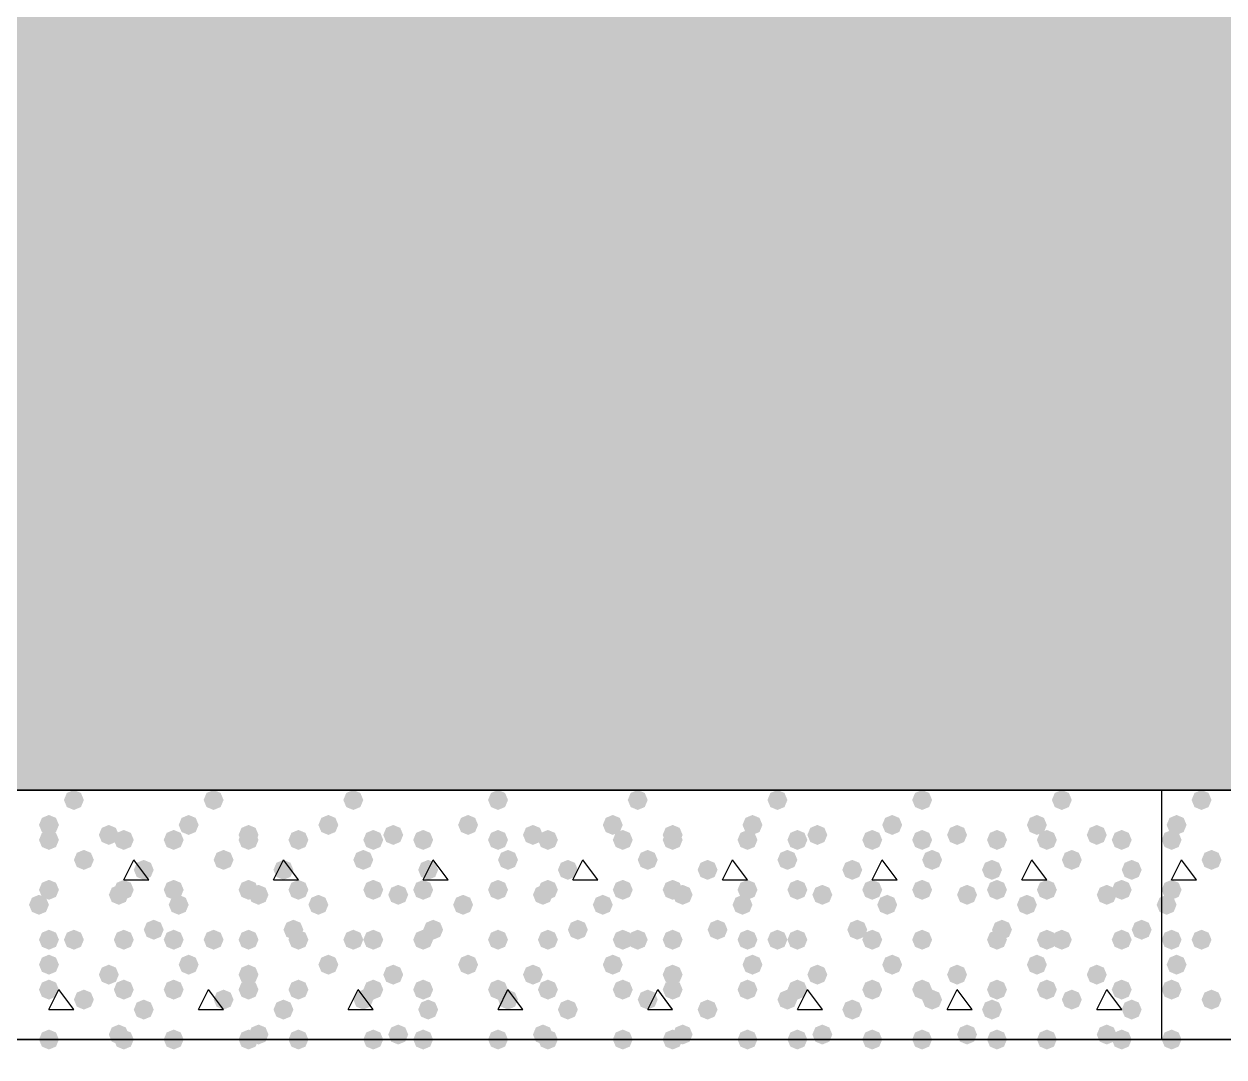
# Model space of a CAD drawing. Header units: millimetres. Extents: x 0 to 420, y 0 to 297.
# Drawn here: x 64.3 to 74.49, y 147.98 to 156.74 of the extents above; entities that cross this region are included whole.
import ezdxf

# ---------------------------------------------------------------- set-up
doc = ezdxf.new("R2010")
doc.units = ezdxf.units.MM
doc.layers.get('0').update_dxf_attribs({"linetype": 'CONTINUOUS'})

msp = doc.modelspace()

# ---------------------------------------------------------------- hatches: boundary and pattern name
at = {"true_color": 0x000008}
h = msp.add_hatch(color=0, dxfattribs=at)
h.paths.add_polyline_path([(385.826, 162.263667), (39.708667, 162.263667), (385.826, 150.241)], flags=0)
h.paths.add_polyline_path([(39.708667, 162.263667), (385.826, 150.241), (39.708667, 150.241)], flags=0)
for points in [[(64.812333, 150.156333), (64.787463, 150.096537), (64.727667, 150.071667), (64.667871, 150.096537), (64.643, 150.156333), (64.667871, 150.216129), (64.727667, 150.241), (64.787462, 150.216129)], [(65.997667, 150.156333), (65.972796, 150.096537), (65.913, 150.071667), (65.853204, 150.096537), (65.828333, 150.156333), (65.853204, 150.216129), (65.913, 150.241), (65.972796, 150.216129)], [(67.183, 150.156333), (67.158129, 150.096537), (67.098333, 150.071667), (67.038538, 150.096537), (67.013667, 150.156333), (67.038537, 150.216129), (67.098333, 150.241), (67.158129, 150.216129)], [(68.410667, 150.156333), (68.385796, 150.096537), (68.326, 150.071667), (68.266204, 150.096537), (68.241333, 150.156333), (68.266204, 150.216129), (68.326, 150.241), (68.385796, 150.216129)], [(69.596, 150.156333), (69.571129, 150.096537), (69.511333, 150.071667), (69.451537, 150.096537), (69.426667, 150.156333), (69.451537, 150.216129), (69.511333, 150.241), (69.571129, 150.216129)], [(70.781333, 150.156333), (70.756462, 150.096537), (70.696667, 150.071667), (70.636871, 150.096537), (70.612, 150.156333), (70.636871, 150.216129), (70.696667, 150.241), (70.756462, 150.216129)], [(72.009, 150.156333), (71.984129, 150.096537), (71.924333, 150.071667), (71.864538, 150.096537), (71.839667, 150.156333), (71.864537, 150.216129), (71.924333, 150.241), (71.984129, 150.216129)], [(73.194333, 150.156333), (73.169462, 150.096537), (73.109667, 150.071667), (73.049871, 150.096537), (73.025, 150.156333), (73.049871, 150.216129), (73.109667, 150.241), (73.169462, 150.216129)], [(64.600667, 149.944667), (64.575796, 149.884871), (64.516, 149.86), (64.456204, 149.884871), (64.431333, 149.944667), (64.456204, 150.004462), (64.516, 150.029333), (64.575796, 150.004463)], [(65.786, 149.944667), (65.761129, 149.884871), (65.701333, 149.86), (65.641537, 149.884871), (65.616667, 149.944667), (65.641537, 150.004462), (65.701333, 150.029333), (65.761129, 150.004463)], [(66.971333, 149.944667), (66.946462, 149.884871), (66.886667, 149.86), (66.826871, 149.884871), (66.802, 149.944667), (66.826871, 150.004462), (66.886667, 150.029333), (66.946462, 150.004463)], [(68.156667, 149.944667), (68.131796, 149.884871), (68.072, 149.86), (68.012204, 149.884871), (67.987333, 149.944667), (68.012204, 150.004462), (68.072, 150.029333), (68.131796, 150.004463)], [(69.384333, 149.944667), (69.359462, 149.884871), (69.299667, 149.86), (69.239871, 149.884871), (69.215, 149.944667), (69.239871, 150.004462), (69.299667, 150.029333), (69.359462, 150.004463)], [(70.569667, 149.944667), (70.544796, 149.884871), (70.485, 149.86), (70.425204, 149.884871), (70.400333, 149.944667), (70.425204, 150.004462), (70.485, 150.029333), (70.544796, 150.004463)], [(71.755, 149.944667), (71.730129, 149.884871), (71.670333, 149.86), (71.610538, 149.884871), (71.585667, 149.944667), (71.610537, 150.004462), (71.670333, 150.029333), (71.730129, 150.004463)], [(72.982667, 149.944667), (72.957796, 149.884871), (72.898, 149.86), (72.838204, 149.884871), (72.813333, 149.944667), (72.838204, 150.004462), (72.898, 150.029333), (72.957796, 150.004463)], [(64.600667, 149.817667), (64.575796, 149.757871), (64.516, 149.733), (64.456204, 149.757871), (64.431333, 149.817667), (64.456204, 149.877462), (64.516, 149.902333), (64.575796, 149.877463)], [(65.108667, 149.86), (65.083796, 149.800204), (65.024, 149.775333), (64.964204, 149.800204), (64.939333, 149.86), (64.964204, 149.919796), (65.024, 149.944667), (65.083796, 149.919796)], [(65.235667, 149.817667), (65.210796, 149.757871), (65.151, 149.733), (65.091204, 149.757871), (65.066333, 149.817667), (65.091204, 149.877462), (65.151, 149.902333), (65.210796, 149.877463)], [(65.659, 149.817667), (65.634129, 149.757871), (65.574333, 149.733), (65.514538, 149.757871), (65.489667, 149.817667), (65.514537, 149.877462), (65.574333, 149.902333), (65.634129, 149.877463)], [(66.294, 149.86), (66.269129, 149.800204), (66.209333, 149.775333), (66.149538, 149.800204), (66.124667, 149.86), (66.149537, 149.919796), (66.209333, 149.944667), (66.269129, 149.919796)], [(66.294, 149.817667), (66.269129, 149.757871), (66.209333, 149.733), (66.149538, 149.757871), (66.124667, 149.817667), (66.149537, 149.877462), (66.209333, 149.902333), (66.269129, 149.877463)], [(66.717333, 149.817667), (66.692463, 149.757871), (66.632667, 149.733), (66.572871, 149.757871), (66.548, 149.817667), (66.572871, 149.877462), (66.632667, 149.902333), (66.692462, 149.877463)], [(67.352333, 149.817667), (67.327463, 149.757871), (67.267667, 149.733), (67.207871, 149.757871), (67.183, 149.817667), (67.207871, 149.877462), (67.267667, 149.902333), (67.327462, 149.877463)], [(67.521667, 149.86), (67.496796, 149.800204), (67.437, 149.775333), (67.377204, 149.800204), (67.352333, 149.86), (67.377204, 149.919796), (67.437, 149.944667), (67.496796, 149.919796)], [(67.775667, 149.817667), (67.750796, 149.757871), (67.691, 149.733), (67.631204, 149.757871), (67.606333, 149.817667), (67.631204, 149.877462), (67.691, 149.902333), (67.750796, 149.877463)], [(68.410667, 149.817667), (68.385796, 149.757871), (68.326, 149.733), (68.266204, 149.757871), (68.241333, 149.817667), (68.266204, 149.877462), (68.326, 149.902333), (68.385796, 149.877463)], [(68.707, 149.86), (68.682129, 149.800204), (68.622333, 149.775333), (68.562538, 149.800204), (68.537667, 149.86), (68.562537, 149.919796), (68.622333, 149.944667), (68.682129, 149.919796)], [(68.834, 149.817667), (68.809129, 149.757871), (68.749333, 149.733), (68.689538, 149.757871), (68.664667, 149.817667), (68.689537, 149.877462), (68.749333, 149.902333), (68.809129, 149.877463)], [(69.469, 149.817667), (69.444129, 149.757871), (69.384333, 149.733), (69.324538, 149.757871), (69.299667, 149.817667), (69.324537, 149.877462), (69.384333, 149.902333), (69.444129, 149.877463)], [(69.892333, 149.86), (69.867463, 149.800204), (69.807667, 149.775333), (69.747871, 149.800204), (69.723, 149.86), (69.747871, 149.919796), (69.807667, 149.944667), (69.867462, 149.919796)], [(69.892333, 149.817667), (69.867463, 149.757871), (69.807667, 149.733), (69.747871, 149.757871), (69.723, 149.817667), (69.747871, 149.877462), (69.807667, 149.902333), (69.867462, 149.877463)], [(70.527333, 149.817667), (70.502463, 149.757871), (70.442667, 149.733), (70.382871, 149.757871), (70.358, 149.817667), (70.382871, 149.877462), (70.442667, 149.902333), (70.502462, 149.877463)], [(70.950667, 149.817667), (70.925796, 149.757871), (70.866, 149.733), (70.806204, 149.757871), (70.781333, 149.817667), (70.806204, 149.877462), (70.866, 149.902333), (70.925796, 149.877463)], [(71.12, 149.86), (71.095129, 149.800204), (71.035333, 149.775333), (70.975538, 149.800204), (70.950667, 149.86), (70.975537, 149.919796), (71.035333, 149.944667), (71.095129, 149.919796)], [(71.585667, 149.817667), (71.560796, 149.757871), (71.501, 149.733), (71.441204, 149.757871), (71.416333, 149.817667), (71.441204, 149.877462), (71.501, 149.902333), (71.560796, 149.877463)], [(72.009, 149.817667), (71.984129, 149.757871), (71.924333, 149.733), (71.864538, 149.757871), (71.839667, 149.817667), (71.864537, 149.877462), (71.924333, 149.902333), (71.984129, 149.877463)], [(72.305333, 149.86), (72.280463, 149.800204), (72.220667, 149.775333), (72.160871, 149.800204), (72.136, 149.86), (72.160871, 149.919796), (72.220667, 149.944667), (72.280462, 149.919796)], [(72.644, 149.817667), (72.619129, 149.757871), (72.559333, 149.733), (72.499538, 149.757871), (72.474667, 149.817667), (72.499537, 149.877462), (72.559333, 149.902333), (72.619129, 149.877463)], [(73.067333, 149.817667), (73.042463, 149.757871), (72.982667, 149.733), (72.922871, 149.757871), (72.898, 149.817667), (72.922871, 149.877462), (72.982667, 149.902333), (73.042462, 149.877463)], [(73.490667, 149.86), (73.465796, 149.800204), (73.406, 149.775333), (73.346204, 149.800204), (73.321333, 149.86), (73.346204, 149.919796), (73.406, 149.944667), (73.465796, 149.919796)], [(73.702333, 149.817667), (73.677463, 149.757871), (73.617667, 149.733), (73.557871, 149.757871), (73.533, 149.817667), (73.557871, 149.877462), (73.617667, 149.902333), (73.677462, 149.877463)], [(64.897, 149.648333), (64.872129, 149.588537), (64.812333, 149.563667), (64.752538, 149.588537), (64.727667, 149.648333), (64.752537, 149.708129), (64.812333, 149.733), (64.872129, 149.708129)], [(66.082333, 149.648333), (66.057463, 149.588537), (65.997667, 149.563667), (65.937871, 149.588537), (65.913, 149.648333), (65.937871, 149.708129), (65.997667, 149.733), (66.057462, 149.708129)], [(67.267667, 149.648333), (67.242796, 149.588537), (67.183, 149.563667), (67.123204, 149.588537), (67.098333, 149.648333), (67.123204, 149.708129), (67.183, 149.733), (67.242796, 149.708129)], [(68.495333, 149.648333), (68.470463, 149.588537), (68.410667, 149.563667), (68.350871, 149.588537), (68.326, 149.648333), (68.350871, 149.708129), (68.410667, 149.733), (68.470462, 149.708129)], [(69.680667, 149.648333), (69.655796, 149.588537), (69.596, 149.563667), (69.536204, 149.588537), (69.511333, 149.648333), (69.536204, 149.708129), (69.596, 149.733), (69.655796, 149.708129)], [(70.866, 149.648333), (70.841129, 149.588537), (70.781333, 149.563667), (70.721537, 149.588537), (70.696667, 149.648333), (70.721537, 149.708129), (70.781333, 149.733), (70.841129, 149.708129)], [(72.093667, 149.648333), (72.068796, 149.588537), (72.009, 149.563667), (71.949204, 149.588537), (71.924333, 149.648333), (71.949204, 149.708129), (72.009, 149.733), (72.068796, 149.708129)], [(73.279, 149.648333), (73.254129, 149.588537), (73.194333, 149.563667), (73.134538, 149.588537), (73.109667, 149.648333), (73.134537, 149.708129), (73.194333, 149.733), (73.254129, 149.708129)], [(65.405, 149.563667), (65.380129, 149.503871), (65.320333, 149.479), (65.260538, 149.503871), (65.235667, 149.563667), (65.260537, 149.623462), (65.320333, 149.648333), (65.380129, 149.623463)], [(66.590333, 149.563667), (66.565463, 149.503871), (66.505667, 149.479), (66.445871, 149.503871), (66.421, 149.563667), (66.445871, 149.623462), (66.505667, 149.648333), (66.565462, 149.623463)], [(67.818, 149.563667), (67.793129, 149.503871), (67.733333, 149.479), (67.673537, 149.503871), (67.648667, 149.563667), (67.673537, 149.623462), (67.733333, 149.648333), (67.793129, 149.623463)], [(69.003333, 149.563667), (68.978463, 149.503871), (68.918667, 149.479), (68.858871, 149.503871), (68.834, 149.563667), (68.858871, 149.623462), (68.918667, 149.648333), (68.978462, 149.623463)], [(70.188667, 149.563667), (70.163796, 149.503871), (70.104, 149.479), (70.044204, 149.503871), (70.019333, 149.563667), (70.044204, 149.623462), (70.104, 149.648333), (70.163796, 149.623463)], [(71.416333, 149.563667), (71.391462, 149.503871), (71.331667, 149.479), (71.271871, 149.503871), (71.247, 149.563667), (71.271871, 149.623462), (71.331667, 149.648333), (71.391462, 149.623463)], [(72.601667, 149.563667), (72.576796, 149.503871), (72.517, 149.479), (72.457204, 149.503871), (72.432333, 149.563667), (72.457204, 149.623462), (72.517, 149.648333), (72.576796, 149.623463)], [(73.787, 149.563667), (73.762129, 149.503871), (73.702333, 149.479), (73.642538, 149.503871), (73.617667, 149.563667), (73.642537, 149.623462), (73.702333, 149.648333), (73.762129, 149.623463)], [(64.600667, 149.394333), (64.575796, 149.334537), (64.516, 149.309667), (64.456204, 149.334537), (64.431333, 149.394333), (64.456204, 149.454129), (64.516, 149.479), (64.575796, 149.454129)], [(65.235667, 149.394333), (65.210796, 149.334537), (65.151, 149.309667), (65.091204, 149.334537), (65.066333, 149.394333), (65.091204, 149.454129), (65.151, 149.479), (65.210796, 149.454129)], [(65.659, 149.394333), (65.634129, 149.334537), (65.574333, 149.309667), (65.514538, 149.334537), (65.489667, 149.394333), (65.514537, 149.454129), (65.574333, 149.479), (65.634129, 149.454129)], [(66.294, 149.394333), (66.269129, 149.334537), (66.209333, 149.309667), (66.149538, 149.334537), (66.124667, 149.394333), (66.149537, 149.454129), (66.209333, 149.479), (66.269129, 149.454129)], [(66.717333, 149.394333), (66.692463, 149.334537), (66.632667, 149.309667), (66.572871, 149.334537), (66.548, 149.394333), (66.572871, 149.454129), (66.632667, 149.479), (66.692462, 149.454129)], [(67.352333, 149.394333), (67.327463, 149.334537), (67.267667, 149.309667), (67.207871, 149.334537), (67.183, 149.394333), (67.207871, 149.454129), (67.267667, 149.479), (67.327462, 149.454129)], [(67.775667, 149.394333), (67.750796, 149.334537), (67.691, 149.309667), (67.631204, 149.334537), (67.606333, 149.394333), (67.631204, 149.454129), (67.691, 149.479), (67.750796, 149.454129)], [(68.410667, 149.394333), (68.385796, 149.334537), (68.326, 149.309667), (68.266204, 149.334537), (68.241333, 149.394333), (68.266204, 149.454129), (68.326, 149.479), (68.385796, 149.454129)], [(68.834, 149.394333), (68.809129, 149.334537), (68.749333, 149.309667), (68.689538, 149.334537), (68.664667, 149.394333), (68.689537, 149.454129), (68.749333, 149.479), (68.809129, 149.454129)], [(69.469, 149.394333), (69.444129, 149.334537), (69.384333, 149.309667), (69.324538, 149.334537), (69.299667, 149.394333), (69.324537, 149.454129), (69.384333, 149.479), (69.444129, 149.454129)], [(69.892333, 149.394333), (69.867463, 149.334537), (69.807667, 149.309667), (69.747871, 149.334537), (69.723, 149.394333), (69.747871, 149.454129), (69.807667, 149.479), (69.867462, 149.454129)], [(70.527333, 149.394333), (70.502463, 149.334537), (70.442667, 149.309667), (70.382871, 149.334537), (70.358, 149.394333), (70.382871, 149.454129), (70.442667, 149.479), (70.502462, 149.454129)], [(70.950667, 149.394333), (70.925796, 149.334537), (70.866, 149.309667), (70.806204, 149.334537), (70.781333, 149.394333), (70.806204, 149.454129), (70.866, 149.479), (70.925796, 149.454129)], [(71.585667, 149.394333), (71.560796, 149.334537), (71.501, 149.309667), (71.441204, 149.334537), (71.416333, 149.394333), (71.441204, 149.454129), (71.501, 149.479), (71.560796, 149.454129)], [(72.009, 149.394333), (71.984129, 149.334537), (71.924333, 149.309667), (71.864538, 149.334537), (71.839667, 149.394333), (71.864537, 149.454129), (71.924333, 149.479), (71.984129, 149.454129)], [(72.644, 149.394333), (72.619129, 149.334537), (72.559333, 149.309667), (72.499538, 149.334537), (72.474667, 149.394333), (72.499537, 149.454129), (72.559333, 149.479), (72.619129, 149.454129)], [(73.067333, 149.394333), (73.042463, 149.334537), (72.982667, 149.309667), (72.922871, 149.334537), (72.898, 149.394333), (72.922871, 149.454129), (72.982667, 149.479), (73.042462, 149.454129)], [(73.702333, 149.394333), (73.677463, 149.334537), (73.617667, 149.309667), (73.557871, 149.334537), (73.533, 149.394333), (73.557871, 149.454129), (73.617667, 149.479), (73.677462, 149.454129)], [(65.193333, 149.352), (65.168463, 149.292204), (65.108667, 149.267333), (65.048871, 149.292204), (65.024, 149.352), (65.048871, 149.411796), (65.108667, 149.436667), (65.168462, 149.411796)], [(66.378667, 149.352), (66.353796, 149.292204), (66.294, 149.267333), (66.234204, 149.292204), (66.209333, 149.352), (66.234204, 149.411796), (66.294, 149.436667), (66.353796, 149.411796)], [(67.564, 149.352), (67.539129, 149.292204), (67.479333, 149.267333), (67.419538, 149.292204), (67.394667, 149.352), (67.419537, 149.411796), (67.479333, 149.436667), (67.539129, 149.411796)], [(68.791667, 149.352), (68.766796, 149.292204), (68.707, 149.267333), (68.647204, 149.292204), (68.622333, 149.352), (68.647204, 149.411796), (68.707, 149.436667), (68.766796, 149.411796)], [(69.977, 149.352), (69.952129, 149.292204), (69.892333, 149.267333), (69.832538, 149.292204), (69.807667, 149.352), (69.832537, 149.411796), (69.892333, 149.436667), (69.952129, 149.411796)], [(71.162333, 149.352), (71.137463, 149.292204), (71.077667, 149.267333), (71.017871, 149.292204), (70.993, 149.352), (71.017871, 149.411796), (71.077667, 149.436667), (71.137462, 149.411796)], [(72.39, 149.352), (72.365129, 149.292204), (72.305333, 149.267333), (72.245538, 149.292204), (72.220667, 149.352), (72.245537, 149.411796), (72.305333, 149.436667), (72.365129, 149.411796)], [(73.575333, 149.352), (73.550463, 149.292204), (73.490667, 149.267333), (73.430871, 149.292204), (73.406, 149.352), (73.430871, 149.411796), (73.490667, 149.436667), (73.550462, 149.411796)], [(64.516, 149.267333), (64.491129, 149.207537), (64.431333, 149.182667), (64.371537, 149.207537), (64.346667, 149.267333), (64.371537, 149.327129), (64.431333, 149.352), (64.491129, 149.327129)], [(65.701333, 149.267333), (65.676463, 149.207537), (65.616667, 149.182667), (65.556871, 149.207537), (65.532, 149.267333), (65.556871, 149.327129), (65.616667, 149.352), (65.676462, 149.327129)], [(66.886667, 149.267333), (66.861796, 149.207537), (66.802, 149.182667), (66.742204, 149.207537), (66.717333, 149.267333), (66.742204, 149.327129), (66.802, 149.352), (66.861796, 149.327129)], [(68.114333, 149.267333), (68.089462, 149.207537), (68.029667, 149.182667), (67.969871, 149.207537), (67.945, 149.267333), (67.969871, 149.327129), (68.029667, 149.352), (68.089462, 149.327129)], [(69.299667, 149.267333), (69.274796, 149.207537), (69.215, 149.182667), (69.155204, 149.207537), (69.130333, 149.267333), (69.155204, 149.327129), (69.215, 149.352), (69.274796, 149.327129)], [(70.485, 149.267333), (70.460129, 149.207537), (70.400333, 149.182667), (70.340538, 149.207537), (70.315667, 149.267333), (70.340537, 149.327129), (70.400333, 149.352), (70.460129, 149.327129)], [(71.712667, 149.267333), (71.687796, 149.207537), (71.628, 149.182667), (71.568204, 149.207537), (71.543333, 149.267333), (71.568204, 149.327129), (71.628, 149.352), (71.687796, 149.327129)], [(72.898, 149.267333), (72.873129, 149.207537), (72.813333, 149.182667), (72.753537, 149.207537), (72.728667, 149.267333), (72.753537, 149.327129), (72.813333, 149.352), (72.873129, 149.327129)], [(64.600667, 148.971), (64.575796, 148.911204), (64.516, 148.886333), (64.456204, 148.911204), (64.431333, 148.971), (64.456204, 149.030796), (64.516, 149.055667), (64.575796, 149.030796)], [(64.812333, 148.971), (64.787463, 148.911204), (64.727667, 148.886333), (64.667871, 148.911204), (64.643, 148.971), (64.667871, 149.030796), (64.727667, 149.055667), (64.787462, 149.030796)], [(65.235667, 148.971), (65.210796, 148.911204), (65.151, 148.886333), (65.091204, 148.911204), (65.066333, 148.971), (65.091204, 149.030796), (65.151, 149.055667), (65.210796, 149.030796)], [(65.489667, 149.055667), (65.464796, 148.995871), (65.405, 148.971), (65.345204, 148.995871), (65.320333, 149.055667), (65.345204, 149.115462), (65.405, 149.140333), (65.464796, 149.115463)], [(65.659, 148.971), (65.634129, 148.911204), (65.574333, 148.886333), (65.514538, 148.911204), (65.489667, 148.971), (65.514537, 149.030796), (65.574333, 149.055667), (65.634129, 149.030796)], [(65.997667, 148.971), (65.972796, 148.911204), (65.913, 148.886333), (65.853204, 148.911204), (65.828333, 148.971), (65.853204, 149.030796), (65.913, 149.055667), (65.972796, 149.030796)], [(66.294, 148.971), (66.269129, 148.911204), (66.209333, 148.886333), (66.149538, 148.911204), (66.124667, 148.971), (66.149537, 149.030796), (66.209333, 149.055667), (66.269129, 149.030796)], [(66.675, 149.055667), (66.650129, 148.995871), (66.590333, 148.971), (66.530538, 148.995871), (66.505667, 149.055667), (66.530537, 149.115462), (66.590333, 149.140333), (66.650129, 149.115463)], [(66.717333, 148.971), (66.692463, 148.911204), (66.632667, 148.886333), (66.572871, 148.911204), (66.548, 148.971), (66.572871, 149.030796), (66.632667, 149.055667), (66.692462, 149.030796)], [(67.183, 148.971), (67.158129, 148.911204), (67.098333, 148.886333), (67.038538, 148.911204), (67.013667, 148.971), (67.038537, 149.030796), (67.098333, 149.055667), (67.158129, 149.030796)], [(67.352333, 148.971), (67.327463, 148.911204), (67.267667, 148.886333), (67.207871, 148.911204), (67.183, 148.971), (67.207871, 149.030796), (67.267667, 149.055667), (67.327462, 149.030796)], [(67.775667, 148.971), (67.750796, 148.911204), (67.691, 148.886333), (67.631204, 148.911204), (67.606333, 148.971), (67.631204, 149.030796), (67.691, 149.055667), (67.750796, 149.030796)], [(67.860333, 149.055667), (67.835463, 148.995871), (67.775667, 148.971), (67.715871, 148.995871), (67.691, 149.055667), (67.715871, 149.115462), (67.775667, 149.140333), (67.835462, 149.115463)], [(68.410667, 148.971), (68.385796, 148.911204), (68.326, 148.886333), (68.266204, 148.911204), (68.241333, 148.971), (68.266204, 149.030796), (68.326, 149.055667), (68.385796, 149.030796)], [(68.410667, 148.971), (68.385796, 148.911204), (68.326, 148.886333), (68.266204, 148.911204), (68.241333, 148.971), (68.266204, 149.030796), (68.326, 149.055667), (68.385796, 149.030796)], [(68.834, 148.971), (68.809129, 148.911204), (68.749333, 148.886333), (68.689538, 148.911204), (68.664667, 148.971), (68.689537, 149.030796), (68.749333, 149.055667), (68.809129, 149.030796)], [(69.088, 149.055667), (69.063129, 148.995871), (69.003333, 148.971), (68.943538, 148.995871), (68.918667, 149.055667), (68.943537, 149.115462), (69.003333, 149.140333), (69.063129, 149.115463)], [(69.469, 148.971), (69.444129, 148.911204), (69.384333, 148.886333), (69.324538, 148.911204), (69.299667, 148.971), (69.324537, 149.030796), (69.384333, 149.055667), (69.444129, 149.030796)], [(69.596, 148.971), (69.571129, 148.911204), (69.511333, 148.886333), (69.451537, 148.911204), (69.426667, 148.971), (69.451537, 149.030796), (69.511333, 149.055667), (69.571129, 149.030796)], [(69.892333, 148.971), (69.867463, 148.911204), (69.807667, 148.886333), (69.747871, 148.911204), (69.723, 148.971), (69.747871, 149.030796), (69.807667, 149.055667), (69.867462, 149.030796)], [(70.273333, 149.055667), (70.248463, 148.995871), (70.188667, 148.971), (70.128871, 148.995871), (70.104, 149.055667), (70.128871, 149.115462), (70.188667, 149.140333), (70.248462, 149.115463)], [(70.527333, 148.971), (70.502463, 148.911204), (70.442667, 148.886333), (70.382871, 148.911204), (70.358, 148.971), (70.382871, 149.030796), (70.442667, 149.055667), (70.502462, 149.030796)], [(70.781333, 148.971), (70.756462, 148.911204), (70.696667, 148.886333), (70.636871, 148.911204), (70.612, 148.971), (70.636871, 149.030796), (70.696667, 149.055667), (70.756462, 149.030796)], [(70.950667, 148.971), (70.925796, 148.911204), (70.866, 148.886333), (70.806204, 148.911204), (70.781333, 148.971), (70.806204, 149.030796), (70.866, 149.055667), (70.925796, 149.030796)], [(71.458667, 149.055667), (71.433796, 148.995871), (71.374, 148.971), (71.314204, 148.995871), (71.289333, 149.055667), (71.314204, 149.115462), (71.374, 149.140333), (71.433796, 149.115463)], [(71.585667, 148.971), (71.560796, 148.911204), (71.501, 148.886333), (71.441204, 148.911204), (71.416333, 148.971), (71.441204, 149.030796), (71.501, 149.055667), (71.560796, 149.030796)], [(72.009, 148.971), (71.984129, 148.911204), (71.924333, 148.886333), (71.864538, 148.911204), (71.839667, 148.971), (71.864537, 149.030796), (71.924333, 149.055667), (71.984129, 149.030796)], [(72.009, 148.971), (71.984129, 148.911204), (71.924333, 148.886333), (71.864538, 148.911204), (71.839667, 148.971), (71.864537, 149.030796), (71.924333, 149.055667), (71.984129, 149.030796)], [(72.644, 148.971), (72.619129, 148.911204), (72.559333, 148.886333), (72.499538, 148.911204), (72.474667, 148.971), (72.499537, 149.030796), (72.559333, 149.055667), (72.619129, 149.030796)], [(72.686333, 149.055667), (72.661462, 148.995871), (72.601667, 148.971), (72.541871, 148.995871), (72.517, 149.055667), (72.541871, 149.115462), (72.601667, 149.140333), (72.661462, 149.115463)], [(73.067333, 148.971), (73.042463, 148.911204), (72.982667, 148.886333), (72.922871, 148.911204), (72.898, 148.971), (72.922871, 149.030796), (72.982667, 149.055667), (73.042462, 149.030796)], [(73.194333, 148.971), (73.169462, 148.911204), (73.109667, 148.886333), (73.049871, 148.911204), (73.025, 148.971), (73.049871, 149.030796), (73.109667, 149.055667), (73.169462, 149.030796)], [(73.702333, 148.971), (73.677463, 148.911204), (73.617667, 148.886333), (73.557871, 148.911204), (73.533, 148.971), (73.557871, 149.030796), (73.617667, 149.055667), (73.677462, 149.030796)], [(73.871667, 149.055667), (73.846796, 148.995871), (73.787, 148.971), (73.727204, 148.995871), (73.702333, 149.055667), (73.727204, 149.115462), (73.787, 149.140333), (73.846796, 149.115463)], [(64.600667, 148.759333), (64.575796, 148.699537), (64.516, 148.674667), (64.456204, 148.699537), (64.431333, 148.759333), (64.456204, 148.819129), (64.516, 148.844), (64.575796, 148.819129)], [(65.108667, 148.674667), (65.083796, 148.614871), (65.024, 148.59), (64.964204, 148.614871), (64.939333, 148.674667), (64.964204, 148.734462), (65.024, 148.759333), (65.083796, 148.734463)], [(65.786, 148.759333), (65.761129, 148.699537), (65.701333, 148.674667), (65.641537, 148.699537), (65.616667, 148.759333), (65.641537, 148.819129), (65.701333, 148.844), (65.761129, 148.819129)], [(66.294, 148.674667), (66.269129, 148.614871), (66.209333, 148.59), (66.149538, 148.614871), (66.124667, 148.674667), (66.149537, 148.734462), (66.209333, 148.759333), (66.269129, 148.734463)], [(66.971333, 148.759333), (66.946462, 148.699537), (66.886667, 148.674667), (66.826871, 148.699537), (66.802, 148.759333), (66.826871, 148.819129), (66.886667, 148.844), (66.946462, 148.819129)], [(67.521667, 148.674667), (67.496796, 148.614871), (67.437, 148.59), (67.377204, 148.614871), (67.352333, 148.674667), (67.377204, 148.734462), (67.437, 148.759333), (67.496796, 148.734463)], [(68.156667, 148.759333), (68.131796, 148.699537), (68.072, 148.674667), (68.012204, 148.699537), (67.987333, 148.759333), (68.012204, 148.819129), (68.072, 148.844), (68.131796, 148.819129)], [(68.707, 148.674667), (68.682129, 148.614871), (68.622333, 148.59), (68.562538, 148.614871), (68.537667, 148.674667), (68.562537, 148.734462), (68.622333, 148.759333), (68.682129, 148.734463)], [(69.384333, 148.759333), (69.359462, 148.699537), (69.299667, 148.674667), (69.239871, 148.699537), (69.215, 148.759333), (69.239871, 148.819129), (69.299667, 148.844), (69.359462, 148.819129)], [(69.892333, 148.674667), (69.867463, 148.614871), (69.807667, 148.59), (69.747871, 148.614871), (69.723, 148.674667), (69.747871, 148.734462), (69.807667, 148.759333), (69.867462, 148.734463)], [(70.569667, 148.759333), (70.544796, 148.699537), (70.485, 148.674667), (70.425204, 148.699537), (70.400333, 148.759333), (70.425204, 148.819129), (70.485, 148.844), (70.544796, 148.819129)], [(71.12, 148.674667), (71.095129, 148.614871), (71.035333, 148.59), (70.975538, 148.614871), (70.950667, 148.674667), (70.975537, 148.734462), (71.035333, 148.759333), (71.095129, 148.734463)], [(71.755, 148.759333), (71.730129, 148.699537), (71.670333, 148.674667), (71.610538, 148.699537), (71.585667, 148.759333), (71.610537, 148.819129), (71.670333, 148.844), (71.730129, 148.819129)], [(72.305333, 148.674667), (72.280463, 148.614871), (72.220667, 148.59), (72.160871, 148.614871), (72.136, 148.674667), (72.160871, 148.734462), (72.220667, 148.759333), (72.280462, 148.734463)], [(72.982667, 148.759333), (72.957796, 148.699537), (72.898, 148.674667), (72.838204, 148.699537), (72.813333, 148.759333), (72.838204, 148.819129), (72.898, 148.844), (72.957796, 148.819129)], [(73.490667, 148.674667), (73.465796, 148.614871), (73.406, 148.59), (73.346204, 148.614871), (73.321333, 148.674667), (73.346204, 148.734462), (73.406, 148.759333), (73.465796, 148.734463)], [(64.600667, 148.547667), (64.575796, 148.487871), (64.516, 148.463), (64.456204, 148.487871), (64.431333, 148.547667), (64.456204, 148.607462), (64.516, 148.632333), (64.575796, 148.607463)], [(64.897, 148.463), (64.872129, 148.403204), (64.812333, 148.378333), (64.752538, 148.403204), (64.727667, 148.463), (64.752537, 148.522796), (64.812333, 148.547667), (64.872129, 148.522796)], [(65.235667, 148.547667), (65.210796, 148.487871), (65.151, 148.463), (65.091204, 148.487871), (65.066333, 148.547667), (65.091204, 148.607462), (65.151, 148.632333), (65.210796, 148.607463)], [(65.659, 148.547667), (65.634129, 148.487871), (65.574333, 148.463), (65.514538, 148.487871), (65.489667, 148.547667), (65.514537, 148.607462), (65.574333, 148.632333), (65.634129, 148.607463)], [(66.082333, 148.463), (66.057463, 148.403204), (65.997667, 148.378333), (65.937871, 148.403204), (65.913, 148.463), (65.937871, 148.522796), (65.997667, 148.547667), (66.057462, 148.522796)], [(66.294, 148.547667), (66.269129, 148.487871), (66.209333, 148.463), (66.149538, 148.487871), (66.124667, 148.547667), (66.149537, 148.607462), (66.209333, 148.632333), (66.269129, 148.607463)], [(66.717333, 148.547667), (66.692463, 148.487871), (66.632667, 148.463), (66.572871, 148.487871), (66.548, 148.547667), (66.572871, 148.607462), (66.632667, 148.632333), (66.692462, 148.607463)], [(67.267667, 148.463), (67.242796, 148.403204), (67.183, 148.378333), (67.123204, 148.403204), (67.098333, 148.463), (67.123204, 148.522796), (67.183, 148.547667), (67.242796, 148.522796)], [(67.352333, 148.547667), (67.327463, 148.487871), (67.267667, 148.463), (67.207871, 148.487871), (67.183, 148.547667), (67.207871, 148.607462), (67.267667, 148.632333), (67.327462, 148.607463)], [(67.775667, 148.547667), (67.750796, 148.487871), (67.691, 148.463), (67.631204, 148.487871), (67.606333, 148.547667), (67.631204, 148.607462), (67.691, 148.632333), (67.750796, 148.607463)], [(68.410667, 148.547667), (68.385796, 148.487871), (68.326, 148.463), (68.266204, 148.487871), (68.241333, 148.547667), (68.266204, 148.607462), (68.326, 148.632333), (68.385796, 148.607463)], [(68.495333, 148.463), (68.470463, 148.403204), (68.410667, 148.378333), (68.350871, 148.403204), (68.326, 148.463), (68.350871, 148.522796), (68.410667, 148.547667), (68.470462, 148.522796)], [(68.834, 148.547667), (68.809129, 148.487871), (68.749333, 148.463), (68.689538, 148.487871), (68.664667, 148.547667), (68.689537, 148.607462), (68.749333, 148.632333), (68.809129, 148.607463)], [(69.469, 148.547667), (69.444129, 148.487871), (69.384333, 148.463), (69.324538, 148.487871), (69.299667, 148.547667), (69.324537, 148.607462), (69.384333, 148.632333), (69.444129, 148.607463)], [(69.680667, 148.463), (69.655796, 148.403204), (69.596, 148.378333), (69.536204, 148.403204), (69.511333, 148.463), (69.536204, 148.522796), (69.596, 148.547667), (69.655796, 148.522796)], [(69.892333, 148.547667), (69.867463, 148.487871), (69.807667, 148.463), (69.747871, 148.487871), (69.723, 148.547667), (69.747871, 148.607462), (69.807667, 148.632333), (69.867462, 148.607463)], [(70.527333, 148.547667), (70.502463, 148.487871), (70.442667, 148.463), (70.382871, 148.487871), (70.358, 148.547667), (70.382871, 148.607462), (70.442667, 148.632333), (70.502462, 148.607463)], [(70.866, 148.463), (70.841129, 148.403204), (70.781333, 148.378333), (70.721537, 148.403204), (70.696667, 148.463), (70.721537, 148.522796), (70.781333, 148.547667), (70.841129, 148.522796)], [(70.950667, 148.547667), (70.925796, 148.487871), (70.866, 148.463), (70.806204, 148.487871), (70.781333, 148.547667), (70.806204, 148.607462), (70.866, 148.632333), (70.925796, 148.607463)], [(71.585667, 148.547667), (71.560796, 148.487871), (71.501, 148.463), (71.441204, 148.487871), (71.416333, 148.547667), (71.441204, 148.607462), (71.501, 148.632333), (71.560796, 148.607463)], [(72.009, 148.547667), (71.984129, 148.487871), (71.924333, 148.463), (71.864538, 148.487871), (71.839667, 148.547667), (71.864537, 148.607462), (71.924333, 148.632333), (71.984129, 148.607463)], [(72.093667, 148.463), (72.068796, 148.403204), (72.009, 148.378333), (71.949204, 148.403204), (71.924333, 148.463), (71.949204, 148.522796), (72.009, 148.547667), (72.068796, 148.522796)], [(72.644, 148.547667), (72.619129, 148.487871), (72.559333, 148.463), (72.499538, 148.487871), (72.474667, 148.547667), (72.499537, 148.607462), (72.559333, 148.632333), (72.619129, 148.607463)], [(73.067333, 148.547667), (73.042463, 148.487871), (72.982667, 148.463), (72.922871, 148.487871), (72.898, 148.547667), (72.922871, 148.607462), (72.982667, 148.632333), (73.042462, 148.607463)], [(73.279, 148.463), (73.254129, 148.403204), (73.194333, 148.378333), (73.134538, 148.403204), (73.109667, 148.463), (73.134537, 148.522796), (73.194333, 148.547667), (73.254129, 148.522796)], [(73.702333, 148.547667), (73.677463, 148.487871), (73.617667, 148.463), (73.557871, 148.487871), (73.533, 148.547667), (73.557871, 148.607462), (73.617667, 148.632333), (73.677462, 148.607463)], [(65.405, 148.378333), (65.380129, 148.318537), (65.320333, 148.293667), (65.260538, 148.318537), (65.235667, 148.378333), (65.260537, 148.438129), (65.320333, 148.463), (65.380129, 148.438129)], [(66.590333, 148.378333), (66.565463, 148.318537), (66.505667, 148.293667), (66.445871, 148.318537), (66.421, 148.378333), (66.445871, 148.438129), (66.505667, 148.463), (66.565462, 148.438129)], [(67.818, 148.378333), (67.793129, 148.318537), (67.733333, 148.293667), (67.673537, 148.318537), (67.648667, 148.378333), (67.673537, 148.438129), (67.733333, 148.463), (67.793129, 148.438129)], [(69.003333, 148.378333), (68.978463, 148.318537), (68.918667, 148.293667), (68.858871, 148.318537), (68.834, 148.378333), (68.858871, 148.438129), (68.918667, 148.463), (68.978462, 148.438129)], [(70.188667, 148.378333), (70.163796, 148.318537), (70.104, 148.293667), (70.044204, 148.318537), (70.019333, 148.378333), (70.044204, 148.438129), (70.104, 148.463), (70.163796, 148.438129)], [(71.416333, 148.378333), (71.391462, 148.318537), (71.331667, 148.293667), (71.271871, 148.318537), (71.247, 148.378333), (71.271871, 148.438129), (71.331667, 148.463), (71.391462, 148.438129)], [(72.601667, 148.378333), (72.576796, 148.318537), (72.517, 148.293667), (72.457204, 148.318537), (72.432333, 148.378333), (72.457204, 148.438129), (72.517, 148.463), (72.576796, 148.438129)], [(73.787, 148.378333), (73.762129, 148.318537), (73.702333, 148.293667), (73.642538, 148.318537), (73.617667, 148.378333), (73.642537, 148.438129), (73.702333, 148.463), (73.762129, 148.438129)], [(65.193333, 148.166667), (65.168463, 148.106871), (65.108667, 148.082), (65.048871, 148.106871), (65.024, 148.166667), (65.048871, 148.226462), (65.108667, 148.251333), (65.168462, 148.226463)], [(66.378667, 148.166667), (66.353796, 148.106871), (66.294, 148.082), (66.234204, 148.106871), (66.209333, 148.166667), (66.234204, 148.226462), (66.294, 148.251333), (66.353796, 148.226463)], [(67.564, 148.166667), (67.539129, 148.106871), (67.479333, 148.082), (67.419538, 148.106871), (67.394667, 148.166667), (67.419537, 148.226462), (67.479333, 148.251333), (67.539129, 148.226463)], [(68.791667, 148.166667), (68.766796, 148.106871), (68.707, 148.082), (68.647204, 148.106871), (68.622333, 148.166667), (68.647204, 148.226462), (68.707, 148.251333), (68.766796, 148.226463)], [(69.977, 148.166667), (69.952129, 148.106871), (69.892333, 148.082), (69.832538, 148.106871), (69.807667, 148.166667), (69.832537, 148.226462), (69.892333, 148.251333), (69.952129, 148.226463)], [(71.162333, 148.166667), (71.137463, 148.106871), (71.077667, 148.082), (71.017871, 148.106871), (70.993, 148.166667), (71.017871, 148.226462), (71.077667, 148.251333), (71.137462, 148.226463)], [(72.39, 148.166667), (72.365129, 148.106871), (72.305333, 148.082), (72.245538, 148.106871), (72.220667, 148.166667), (72.245537, 148.226462), (72.305333, 148.251333), (72.365129, 148.226463)], [(73.575333, 148.166667), (73.550463, 148.106871), (73.490667, 148.082), (73.430871, 148.106871), (73.406, 148.166667), (73.430871, 148.226462), (73.490667, 148.251333), (73.550462, 148.226463)], [(64.600667, 148.124333), (64.575796, 148.064537), (64.516, 148.039667), (64.456204, 148.064537), (64.431333, 148.124333), (64.456204, 148.184129), (64.516, 148.209), (64.575796, 148.184129)], [(65.235667, 148.124333), (65.210796, 148.064537), (65.151, 148.039667), (65.091204, 148.064537), (65.066333, 148.124333), (65.091204, 148.184129), (65.151, 148.209), (65.210796, 148.184129)], [(65.659, 148.124333), (65.634129, 148.064537), (65.574333, 148.039667), (65.514538, 148.064537), (65.489667, 148.124333), (65.514537, 148.184129), (65.574333, 148.209), (65.634129, 148.184129)], [(66.294, 148.124333), (66.269129, 148.064537), (66.209333, 148.039667), (66.149538, 148.064537), (66.124667, 148.124333), (66.149537, 148.184129), (66.209333, 148.209), (66.269129, 148.184129)], [(66.717333, 148.124333), (66.692463, 148.064537), (66.632667, 148.039667), (66.572871, 148.064537), (66.548, 148.124333), (66.572871, 148.184129), (66.632667, 148.209), (66.692462, 148.184129)], [(67.352333, 148.124333), (67.327463, 148.064537), (67.267667, 148.039667), (67.207871, 148.064537), (67.183, 148.124333), (67.207871, 148.184129), (67.267667, 148.209), (67.327462, 148.184129)], [(67.775667, 148.124333), (67.750796, 148.064537), (67.691, 148.039667), (67.631204, 148.064537), (67.606333, 148.124333), (67.631204, 148.184129), (67.691, 148.209), (67.750796, 148.184129)], [(68.410667, 148.124333), (68.385796, 148.064537), (68.326, 148.039667), (68.266204, 148.064537), (68.241333, 148.124333), (68.266204, 148.184129), (68.326, 148.209), (68.385796, 148.184129)], [(68.834, 148.124333), (68.809129, 148.064537), (68.749333, 148.039667), (68.689538, 148.064537), (68.664667, 148.124333), (68.689537, 148.184129), (68.749333, 148.209), (68.809129, 148.184129)], [(69.469, 148.124333), (69.444129, 148.064537), (69.384333, 148.039667), (69.324538, 148.064537), (69.299667, 148.124333), (69.324537, 148.184129), (69.384333, 148.209), (69.444129, 148.184129)], [(69.892333, 148.124333), (69.867463, 148.064537), (69.807667, 148.039667), (69.747871, 148.064537), (69.723, 148.124333), (69.747871, 148.184129), (69.807667, 148.209), (69.867462, 148.184129)], [(70.527333, 148.124333), (70.502463, 148.064537), (70.442667, 148.039667), (70.382871, 148.064537), (70.358, 148.124333), (70.382871, 148.184129), (70.442667, 148.209), (70.502462, 148.184129)], [(70.950667, 148.124333), (70.925796, 148.064537), (70.866, 148.039667), (70.806204, 148.064537), (70.781333, 148.124333), (70.806204, 148.184129), (70.866, 148.209), (70.925796, 148.184129)], [(71.585667, 148.124333), (71.560796, 148.064537), (71.501, 148.039667), (71.441204, 148.064537), (71.416333, 148.124333), (71.441204, 148.184129), (71.501, 148.209), (71.560796, 148.184129)], [(72.009, 148.124333), (71.984129, 148.064537), (71.924333, 148.039667), (71.864538, 148.064537), (71.839667, 148.124333), (71.864537, 148.184129), (71.924333, 148.209), (71.984129, 148.184129)], [(72.644, 148.124333), (72.619129, 148.064537), (72.559333, 148.039667), (72.499538, 148.064537), (72.474667, 148.124333), (72.499537, 148.184129), (72.559333, 148.209), (72.619129, 148.184129)], [(73.067333, 148.124333), (73.042463, 148.064537), (72.982667, 148.039667), (72.922871, 148.064537), (72.898, 148.124333), (72.922871, 148.184129), (72.982667, 148.209), (73.042462, 148.184129)], [(73.702333, 148.124333), (73.677463, 148.064537), (73.617667, 148.039667), (73.557871, 148.064537), (73.533, 148.124333), (73.557871, 148.184129), (73.617667, 148.209), (73.677462, 148.184129)]]:
    msp.add_hatch(color=0, dxfattribs=at).paths.add_polyline_path(points, flags=0)
at = {"true_color": 0x000007}
for points in [[(74.379667, 150.156333), (74.354796, 150.096537), (74.295, 150.071667), (74.235204, 150.096537), (74.210333, 150.156333), (74.235204, 150.216129), (74.295, 150.241), (74.354796, 150.216129)], [(74.168, 149.944667), (74.143129, 149.884871), (74.083333, 149.86), (74.023537, 149.884871), (73.998667, 149.944667), (74.023537, 150.004462), (74.083333, 150.029333), (74.143129, 150.004463)], [(74.125667, 149.817667), (74.100796, 149.757871), (74.041, 149.733), (73.981204, 149.757871), (73.956333, 149.817667), (73.981204, 149.877462), (74.041, 149.902333), (74.100796, 149.877463)], [(74.464333, 149.648333), (74.439462, 149.588537), (74.379667, 149.563667), (74.319871, 149.588537), (74.295, 149.648333), (74.319871, 149.708129), (74.379667, 149.733), (74.439462, 149.708129)], [(74.125667, 149.394333), (74.100796, 149.334537), (74.041, 149.309667), (73.981204, 149.334537), (73.956333, 149.394333), (73.981204, 149.454129), (74.041, 149.479), (74.100796, 149.454129)], [(74.083333, 149.267333), (74.058463, 149.207537), (73.998667, 149.182667), (73.938871, 149.207537), (73.914, 149.267333), (73.938871, 149.327129), (73.998667, 149.352), (74.058462, 149.327129)], [(74.125667, 148.971), (74.100796, 148.911204), (74.041, 148.886333), (73.981204, 148.911204), (73.956333, 148.971), (73.981204, 149.030796), (74.041, 149.055667), (74.100796, 149.030796)], [(74.379667, 148.971), (74.354796, 148.911204), (74.295, 148.886333), (74.235204, 148.911204), (74.210333, 148.971), (74.235204, 149.030796), (74.295, 149.055667), (74.354796, 149.030796)], [(74.168, 148.759333), (74.143129, 148.699537), (74.083333, 148.674667), (74.023537, 148.699537), (73.998667, 148.759333), (74.023537, 148.819129), (74.083333, 148.844), (74.143129, 148.819129)], [(74.125667, 148.547667), (74.100796, 148.487871), (74.041, 148.463), (73.981204, 148.487871), (73.956333, 148.547667), (73.981204, 148.607462), (74.041, 148.632333), (74.100796, 148.607463)], [(74.464333, 148.463), (74.439462, 148.403204), (74.379667, 148.378333), (74.319871, 148.403204), (74.295, 148.463), (74.319871, 148.522796), (74.379667, 148.547667), (74.439462, 148.522796)], [(74.125667, 148.124333), (74.100796, 148.064537), (74.041, 148.039667), (73.981204, 148.064537), (73.956333, 148.124333), (73.981204, 148.184129), (74.041, 148.209), (74.100796, 148.184129)]]:
    msp.add_hatch(color=0, dxfattribs=at).paths.add_polyline_path(points, flags=0)

# ---------------------------------------------------------------- linework, layer by layer
at = {"color": 0, "true_color": 0x000008}
msp.add_lwpolyline([(39.708667, 162.263667), (385.826, 150.241), (39.708667, 150.241)], close=True, dxfattribs=at)
at = {"color": 0, "true_color": 0x000007}
for points in [[(38.650333, 126.915333), (38.650333, 150.241), (386.884333, 150.241), (386.884333, 126.915333), (224.409, 126.915333), (224.409, 105.748667), (201.125667, 105.748667), (201.125667, 126.915333)], [(38.650333, 126.915333), (38.650333, 150.241), (386.884333, 150.241), (386.884333, 126.915333), (224.409, 126.915333), (224.409, 105.748667), (201.125667, 105.748667), (201.125667, 126.915333)], [(73.956333, 150.241), (73.956333, 148.124333), (76.073, 148.124333), (76.073, 150.241)]]:
    msp.add_lwpolyline(points, close=True, dxfattribs=at)
for points in [[(73.956333, 150.241), (54.906333, 150.241)], [(74.041, 149.479), (74.125667, 149.648333)], [(74.252667, 149.479), (74.125667, 149.648333)], [(74.041, 149.479), (74.252667, 149.479)], [(54.906333, 148.124333), (73.956333, 148.124333)]]:
    msp.add_lwpolyline(points, dxfattribs=at)
at = {"color": 0, "true_color": 0x000008}
for points in [[(65.151, 149.479), (65.235667, 149.648333)], [(65.362667, 149.479), (65.235667, 149.648333)], [(66.421, 149.479), (66.505667, 149.648333)], [(66.632667, 149.479), (66.505667, 149.648333)], [(67.691, 149.479), (67.775667, 149.648333)], [(67.902667, 149.479), (67.775667, 149.648333)], [(68.961, 149.479), (69.045667, 149.648333)], [(69.172667, 149.479), (69.045667, 149.648333)], [(70.231, 149.479), (70.315667, 149.648333)], [(70.442667, 149.479), (70.315667, 149.648333)], [(71.501, 149.479), (71.585667, 149.648333)], [(71.712667, 149.479), (71.585667, 149.648333)], [(72.771, 149.479), (72.855667, 149.648333)], [(72.982667, 149.479), (72.855667, 149.648333)], [(65.151, 149.479), (65.362667, 149.479)], [(66.421, 149.479), (66.632667, 149.479)], [(67.691, 149.479), (67.902667, 149.479)], [(68.961, 149.479), (69.172667, 149.479)], [(70.231, 149.479), (70.442667, 149.479)], [(71.501, 149.479), (71.712667, 149.479)], [(72.771, 149.479), (72.982667, 149.479)], [(64.516, 148.378333), (64.600667, 148.547667)], [(64.727667, 148.378333), (64.600667, 148.547667)], [(65.786, 148.378333), (65.870667, 148.547667)], [(65.997667, 148.378333), (65.870667, 148.547667)], [(67.056, 148.378333), (67.140667, 148.547667)], [(67.267667, 148.378333), (67.140667, 148.547667)], [(68.326, 148.378333), (68.410667, 148.547667)], [(68.537667, 148.378333), (68.410667, 148.547667)], [(69.596, 148.378333), (69.680667, 148.547667)], [(69.807667, 148.378333), (69.680667, 148.547667)], [(70.866, 148.378333), (70.950667, 148.547667)], [(71.077667, 148.378333), (70.950667, 148.547667)], [(72.136, 148.378333), (72.220667, 148.547667)], [(72.347667, 148.378333), (72.220667, 148.547667)], [(73.406, 148.378333), (73.490667, 148.547667)], [(73.617667, 148.378333), (73.490667, 148.547667)], [(64.516, 148.378333), (64.727667, 148.378333)], [(65.786, 148.378333), (65.997667, 148.378333)], [(67.056, 148.378333), (67.267667, 148.378333)], [(68.326, 148.378333), (68.537667, 148.378333)], [(69.596, 148.378333), (69.807667, 148.378333)], [(70.866, 148.378333), (71.077667, 148.378333)], [(72.136, 148.378333), (72.347667, 148.378333)], [(73.406, 148.378333), (73.617667, 148.378333)]]:
    msp.add_lwpolyline(points, dxfattribs=at)
at = {"color": 0, "true_color": 0x0000fd}
msp.add_lwpolyline([(222.292333, 129.032), (384.767667, 129.032), (384.767667, 148.124333), (40.767, 148.124333), (40.767, 129.032), (203.242333, 129.032), (203.242333, 107.865333), (222.292333, 107.865333)], close=True, dxfattribs=at)

doc.saveas('drawing.dxf')
